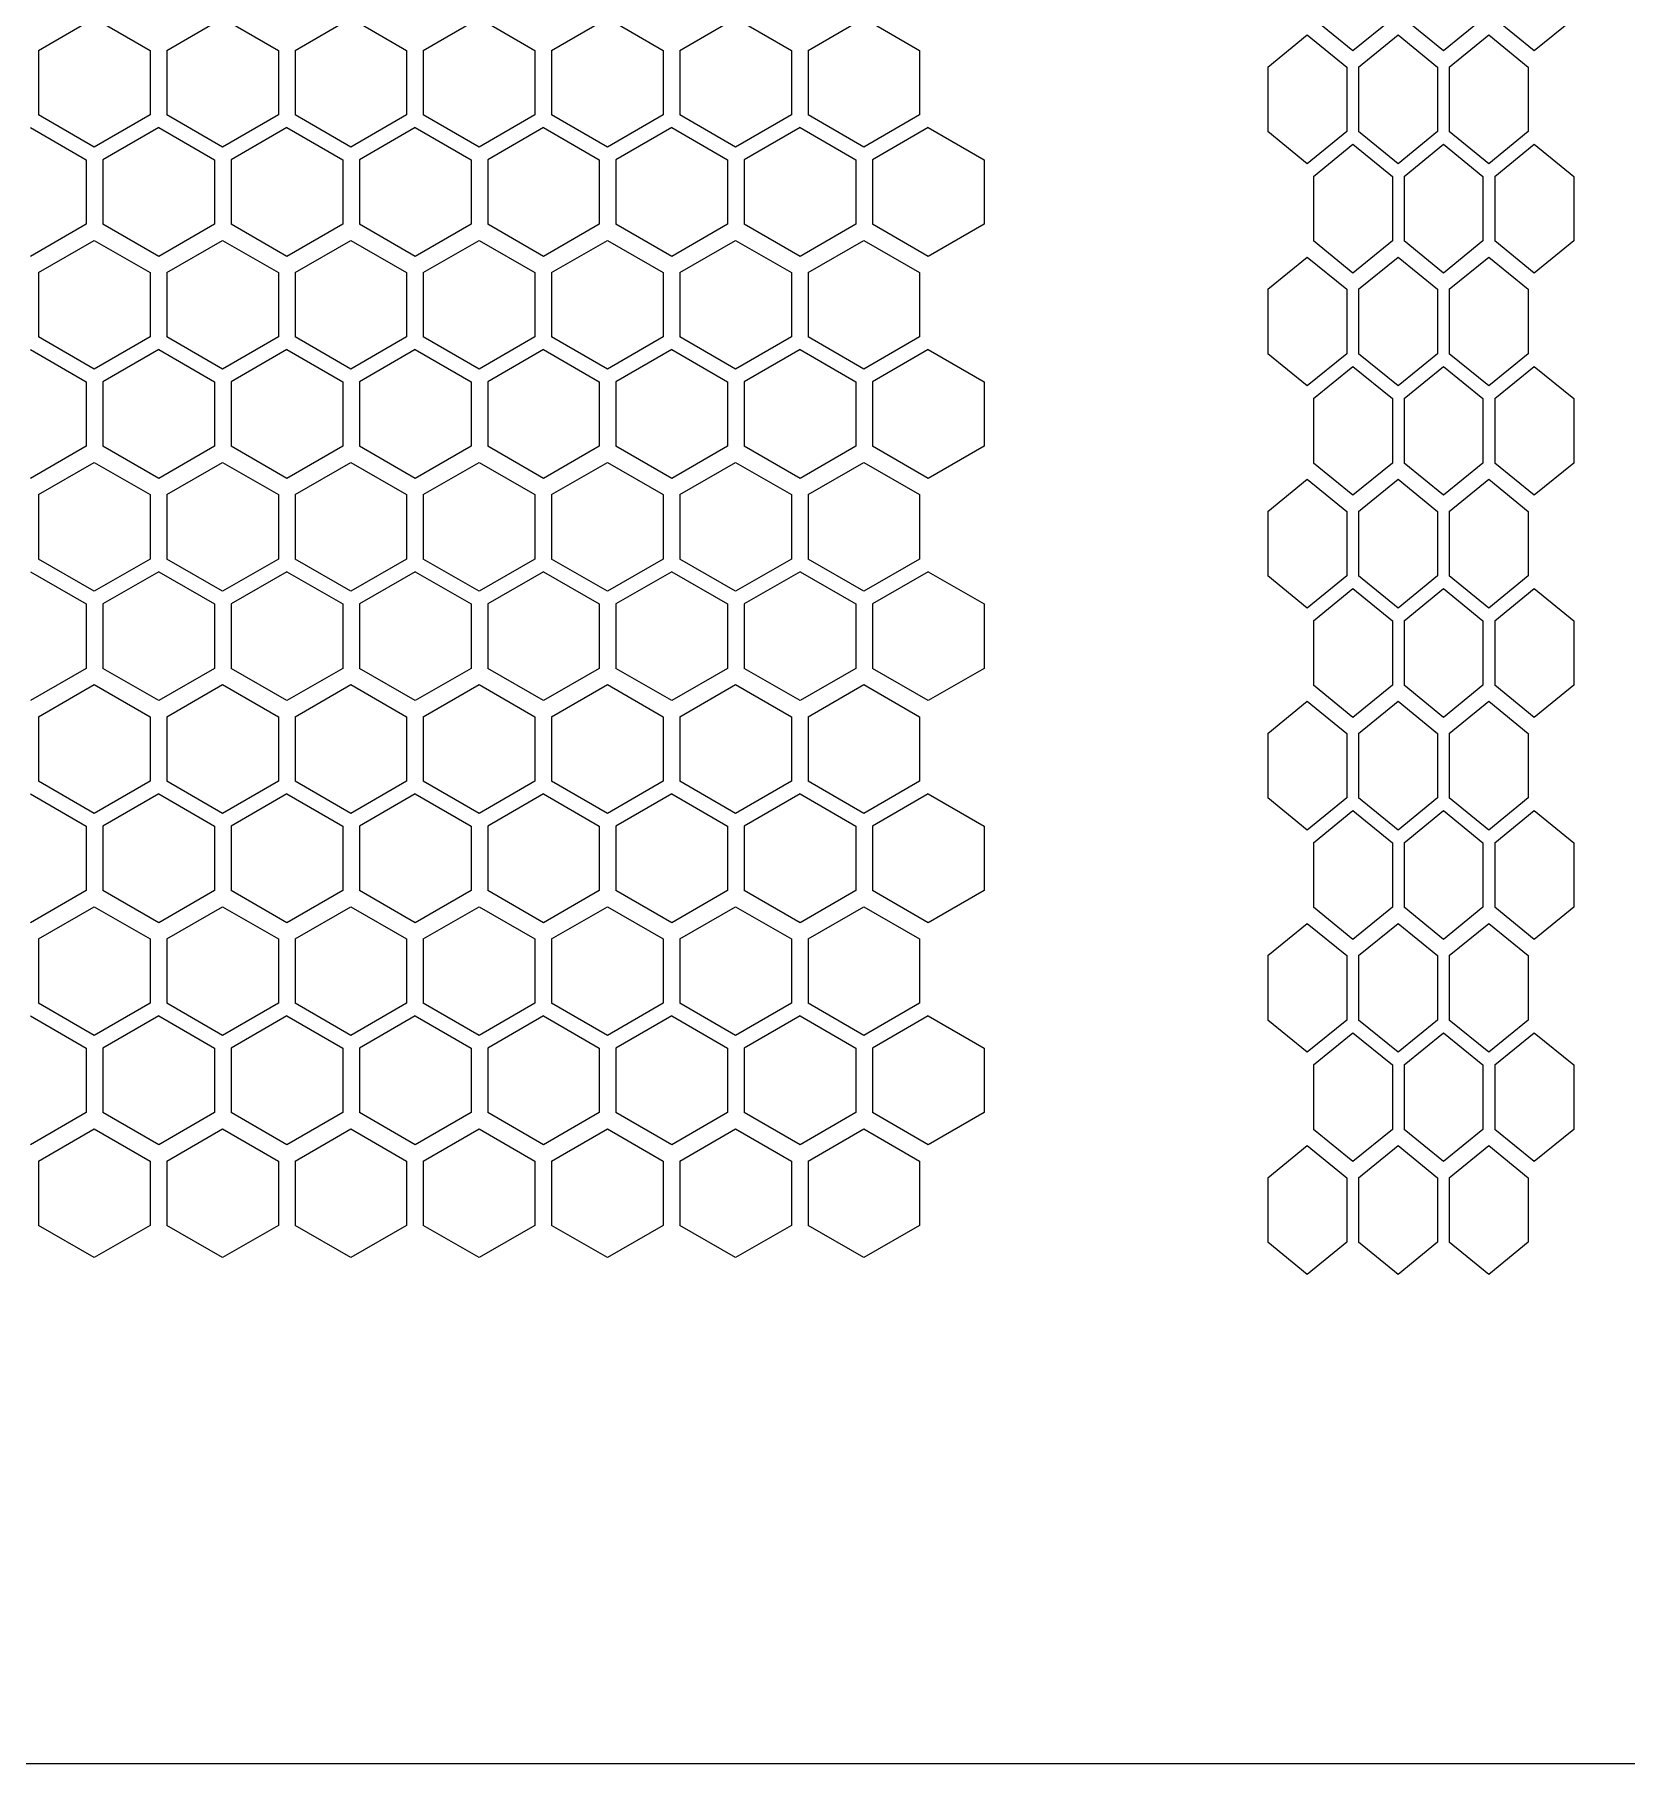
# Model space of a CAD drawing. Header units: millimetres. Extents: x 55614 to 110757, y -66981 to -47484.
# Drawn here: x 64453.5 to 64567.7, y -50631.2 to -50507.2 of the extents above; entities that cross this region are included whole.
import ezdxf

# ---------------------------------------------------------------- set-up
doc = ezdxf.new("R2010")
doc.units = ezdxf.units.MM
doc.layers.add('4215-0412-2_0', color=7, linetype='Continuous')
doc.layers.add('THICK', color=7, linetype='Continuous', lineweight=0)

# ---------------------------------------------------------------- blocks, each defined once
blk = doc.blocks.new('2-1725')
at = {"layer": '4215-0412-2_0', "color": 7, "linetype": 'Continuous'}
for p, q in [((-16633, -71934.41), (-16629, -71932.1)), ((-16629, -71932.1), (-16625, -71934.41)), ((-16623.8, -71934.41), (-16619.8, -71932.1)), ((-16619.8, -71932.1), (-16615.8, -71934.41)), ((-16614.6, -71934.41), (-16610.6, -71932.1)), ((-16610.6, -71932.1), (-16606.6, -71934.41)), ((-16605.4, -71934.41), (-16601.4, -71932.1)), ((-16601.4, -71932.1), (-16597.4, -71934.41)), ((-16596.2, -71934.41), (-16592.2, -71932.1)), ((-16592.2, -71932.1), (-16588.2, -71934.41)), ((-16587, -71934.41), (-16583, -71932.1)), ((-16583, -71932.1), (-16579, -71934.41)), ((-16577.8, -71934.41), (-16573.8, -71932.1)), ((-16573.8, -71932.1), (-16569.8, -71934.41)), ((-16538.72, -71934.45), (-16541.55, -71932.14)), ((-16535.89, -71932.14), (-16538.72, -71934.45)), ((-16532.22, -71934.45), (-16535.04, -71932.14)), ((-16529.39, -71932.14), (-16532.22, -71934.45)), ((-16525.71, -71934.45), (-16528.54, -71932.14)), ((-16522.88, -71932.14), (-16525.71, -71934.45)), ((-16544.82, -71935.61), (-16541.99, -71933.3)), ((-16541.99, -71933.3), (-16539.16, -71935.61)), ((-16538.31, -71935.61), (-16535.48, -71933.3)), ((-16535.48, -71933.3), (-16532.65, -71935.61)), ((-16531.81, -71935.61), (-16528.98, -71933.3)), ((-16528.98, -71933.3), (-16526.15, -71935.61)), ((-16633, -71934.41), (-16633, -71939.03)), ((-16625, -71934.41), (-16625, -71939.03)), ((-16623.8, -71934.41), (-16623.8, -71939.03)), ((-16615.8, -71934.41), (-16615.8, -71939.03)), ((-16614.6, -71934.41), (-16614.6, -71939.03)), ((-16606.6, -71934.41), (-16606.6, -71939.03)), ((-16605.4, -71934.41), (-16605.4, -71939.03)), ((-16597.4, -71934.41), (-16597.4, -71939.03)), ((-16596.2, -71934.41), (-16596.2, -71939.03)), ((-16588.2, -71934.41), (-16588.2, -71939.03)), ((-16587, -71934.41), (-16587, -71939.03)), ((-16579, -71934.41), (-16579, -71939.03)), ((-16577.8, -71934.41), (-16577.8, -71939.03)), ((-16569.8, -71934.41), (-16569.8, -71939.03)), ((-16544.82, -71935.61), (-16544.82, -71940.23)), ((-16539.16, -71935.61), (-16539.16, -71940.23)), ((-16538.31, -71935.61), (-16538.31, -71940.23)), ((-16532.65, -71935.61), (-16532.65, -71940.23)), ((-16531.81, -71935.61), (-16531.81, -71940.23)), ((-16526.15, -71935.61), (-16526.15, -71940.23)), ((-16629, -71941.34), (-16633, -71939.03)), ((-16625, -71939.03), (-16629, -71941.34)), ((-16619.8, -71941.34), (-16623.8, -71939.03)), ((-16615.8, -71939.03), (-16619.8, -71941.34)), ((-16610.6, -71941.34), (-16614.6, -71939.03)), ((-16606.6, -71939.03), (-16610.6, -71941.34)), ((-16601.4, -71941.34), (-16605.4, -71939.03)), ((-16597.4, -71939.03), (-16601.4, -71941.34)), ((-16592.2, -71941.34), (-16596.2, -71939.03)), ((-16588.2, -71939.03), (-16592.2, -71941.34)), ((-16583, -71941.34), (-16587, -71939.03)), ((-16579, -71939.03), (-16583, -71941.34)), ((-16573.8, -71941.34), (-16577.8, -71939.03)), ((-16569.8, -71939.03), (-16573.8, -71941.34)), ((-16633.58, -71939.94), (-16629.58, -71942.25)), ((-16624.38, -71939.94), (-16628.38, -71942.25)), ((-16624.38, -71939.94), (-16620.38, -71942.25)), ((-16615.18, -71939.94), (-16619.18, -71942.25)), ((-16615.18, -71939.94), (-16611.18, -71942.25)), ((-16605.98, -71939.94), (-16609.98, -71942.25)), ((-16605.98, -71939.94), (-16601.98, -71942.25)), ((-16596.78, -71939.94), (-16600.78, -71942.25)), ((-16596.78, -71939.94), (-16592.78, -71942.25)), ((-16587.58, -71939.94), (-16591.58, -71942.25)), ((-16587.58, -71939.94), (-16583.58, -71942.25)), ((-16578.38, -71939.94), (-16582.38, -71942.25)), ((-16578.38, -71939.94), (-16574.38, -71942.25)), ((-16569.18, -71939.94), (-16573.18, -71942.25)), ((-16569.18, -71939.94), (-16565.18, -71942.25)), ((-16541.99, -71942.54), (-16544.82, -71940.23)), ((-16539.16, -71940.23), (-16541.99, -71942.54)), ((-16535.48, -71942.54), (-16538.31, -71940.23)), ((-16532.65, -71940.23), (-16535.48, -71942.54)), ((-16528.98, -71942.54), (-16531.81, -71940.23)), ((-16526.15, -71940.23), (-16528.98, -71942.54)), ((-16541.55, -71943.45), (-16538.72, -71941.14)), ((-16538.72, -71941.14), (-16535.89, -71943.45)), ((-16535.04, -71943.45), (-16532.22, -71941.14)), ((-16532.22, -71941.14), (-16529.39, -71943.45)), ((-16528.54, -71943.45), (-16525.71, -71941.14)), ((-16525.71, -71941.14), (-16522.88, -71943.45)), ((-16629.58, -71942.25), (-16629.58, -71946.87)), ((-16628.38, -71942.25), (-16628.38, -71946.87)), ((-16620.38, -71942.25), (-16620.38, -71946.87)), ((-16619.18, -71942.25), (-16619.18, -71946.87)), ((-16611.18, -71942.25), (-16611.18, -71946.87)), ((-16609.98, -71942.25), (-16609.98, -71946.87)), ((-16601.98, -71942.25), (-16601.98, -71946.87)), ((-16600.78, -71942.25), (-16600.78, -71946.87)), ((-16592.78, -71942.25), (-16592.78, -71946.87)), ((-16591.58, -71942.25), (-16591.58, -71946.87)), ((-16583.58, -71942.25), (-16583.58, -71946.87)), ((-16582.38, -71942.25), (-16582.38, -71946.87)), ((-16574.38, -71942.25), (-16574.38, -71946.87)), ((-16573.18, -71942.25), (-16573.18, -71946.87)), ((-16565.18, -71942.25), (-16565.18, -71946.87)), ((-16541.55, -71943.45), (-16541.55, -71948.07)), ((-16535.89, -71943.45), (-16535.89, -71948.07)), ((-16535.04, -71943.45), (-16535.04, -71948.07)), ((-16529.39, -71943.45), (-16529.39, -71948.07)), ((-16528.54, -71943.45), (-16528.54, -71948.07)), ((-16522.88, -71943.45), (-16522.88, -71948.07)), ((-16629.58, -71946.87), (-16633.58, -71949.18)), ((-16624.38, -71949.18), (-16628.38, -71946.87)), ((-16620.38, -71946.87), (-16624.38, -71949.18)), ((-16615.18, -71949.18), (-16619.18, -71946.87)), ((-16611.18, -71946.87), (-16615.18, -71949.18)), ((-16605.98, -71949.18), (-16609.98, -71946.87)), ((-16601.98, -71946.87), (-16605.98, -71949.18)), ((-16596.78, -71949.18), (-16600.78, -71946.87)), ((-16592.78, -71946.87), (-16596.78, -71949.18)), ((-16587.58, -71949.18), (-16591.58, -71946.87)), ((-16583.58, -71946.87), (-16587.58, -71949.18)), ((-16578.38, -71949.18), (-16582.38, -71946.87)), ((-16574.38, -71946.87), (-16578.38, -71949.18)), ((-16569.18, -71949.18), (-16573.18, -71946.87)), ((-16565.18, -71946.87), (-16569.18, -71949.18)), ((-16633, -71950.34), (-16629, -71948.03)), ((-16629, -71948.03), (-16625, -71950.34)), ((-16623.8, -71950.34), (-16619.8, -71948.03)), ((-16619.8, -71948.03), (-16615.8, -71950.34)), ((-16614.6, -71950.34), (-16610.6, -71948.03)), ((-16610.6, -71948.03), (-16606.6, -71950.34)), ((-16605.4, -71950.34), (-16601.4, -71948.03)), ((-16601.4, -71948.03), (-16597.4, -71950.34)), ((-16596.2, -71950.34), (-16592.2, -71948.03)), ((-16592.2, -71948.03), (-16588.2, -71950.34)), ((-16587, -71950.34), (-16583, -71948.03)), ((-16583, -71948.03), (-16579, -71950.34)), ((-16577.8, -71950.34), (-16573.8, -71948.03)), ((-16573.8, -71948.03), (-16569.8, -71950.34)), ((-16538.72, -71950.38), (-16541.55, -71948.07)), ((-16535.89, -71948.07), (-16538.72, -71950.38)), ((-16532.22, -71950.38), (-16535.04, -71948.07)), ((-16529.39, -71948.07), (-16532.22, -71950.38)), ((-16525.71, -71950.38), (-16528.54, -71948.07)), ((-16522.88, -71948.07), (-16525.71, -71950.38)), ((-16544.82, -71951.54), (-16541.99, -71949.23)), ((-16541.99, -71949.23), (-16539.16, -71951.54)), ((-16538.31, -71951.54), (-16535.48, -71949.23)), ((-16535.48, -71949.23), (-16532.65, -71951.54)), ((-16531.81, -71951.54), (-16528.98, -71949.23)), ((-16528.98, -71949.23), (-16526.15, -71951.54)), ((-16633, -71950.34), (-16633, -71954.96)), ((-16625, -71950.34), (-16625, -71954.96)), ((-16623.8, -71950.34), (-16623.8, -71954.96)), ((-16615.8, -71950.34), (-16615.8, -71954.96)), ((-16614.6, -71950.34), (-16614.6, -71954.96)), ((-16606.6, -71950.34), (-16606.6, -71954.96)), ((-16605.4, -71950.34), (-16605.4, -71954.96)), ((-16597.4, -71950.34), (-16597.4, -71954.96)), ((-16596.2, -71950.34), (-16596.2, -71954.96)), ((-16588.2, -71950.34), (-16588.2, -71954.96)), ((-16587, -71950.34), (-16587, -71954.96)), ((-16579, -71950.34), (-16579, -71954.96)), ((-16577.8, -71950.34), (-16577.8, -71954.96)), ((-16569.8, -71950.34), (-16569.8, -71954.96)), ((-16544.82, -71951.54), (-16544.82, -71956.16)), ((-16539.16, -71951.54), (-16539.16, -71956.16)), ((-16538.31, -71951.54), (-16538.31, -71956.16)), ((-16532.65, -71951.54), (-16532.65, -71956.16)), ((-16531.81, -71951.54), (-16531.81, -71956.16)), ((-16526.15, -71951.54), (-16526.15, -71956.16)), ((-16629, -71957.27), (-16633, -71954.96)), ((-16625, -71954.96), (-16629, -71957.27)), ((-16619.8, -71957.27), (-16623.8, -71954.96)), ((-16615.8, -71954.96), (-16619.8, -71957.27)), ((-16610.6, -71957.27), (-16614.6, -71954.96)), ((-16606.6, -71954.96), (-16610.6, -71957.27)), ((-16601.4, -71957.27), (-16605.4, -71954.96)), ((-16597.4, -71954.96), (-16601.4, -71957.27)), ((-16592.2, -71957.27), (-16596.2, -71954.96)), ((-16588.2, -71954.96), (-16592.2, -71957.27)), ((-16583, -71957.27), (-16587, -71954.96)), ((-16579, -71954.96), (-16583, -71957.27)), ((-16573.8, -71957.27), (-16577.8, -71954.96)), ((-16569.8, -71954.96), (-16573.8, -71957.27)), ((-16633.58, -71955.87), (-16629.58, -71958.18)), ((-16624.38, -71955.87), (-16628.38, -71958.18)), ((-16624.38, -71955.87), (-16620.38, -71958.18)), ((-16615.18, -71955.87), (-16619.18, -71958.18)), ((-16615.18, -71955.87), (-16611.18, -71958.18)), ((-16605.98, -71955.87), (-16609.98, -71958.18)), ((-16605.98, -71955.87), (-16601.98, -71958.18)), ((-16596.78, -71955.87), (-16600.78, -71958.18)), ((-16596.78, -71955.87), (-16592.78, -71958.18)), ((-16587.58, -71955.87), (-16591.58, -71958.18)), ((-16587.58, -71955.87), (-16583.58, -71958.18)), ((-16578.38, -71955.87), (-16582.38, -71958.18)), ((-16578.38, -71955.87), (-16574.38, -71958.18)), ((-16569.18, -71955.87), (-16573.18, -71958.18)), ((-16569.18, -71955.87), (-16565.18, -71958.18)), ((-16541.99, -71958.47), (-16544.82, -71956.16)), ((-16539.16, -71956.16), (-16541.99, -71958.47)), ((-16535.48, -71958.47), (-16538.31, -71956.16)), ((-16532.65, -71956.16), (-16535.48, -71958.47)), ((-16528.98, -71958.47), (-16531.81, -71956.16)), ((-16526.15, -71956.16), (-16528.98, -71958.47)), ((-16541.55, -71959.38), (-16538.72, -71957.07)), ((-16538.72, -71957.07), (-16535.89, -71959.38)), ((-16535.04, -71959.38), (-16532.22, -71957.07)), ((-16532.22, -71957.07), (-16529.39, -71959.38)), ((-16528.54, -71959.38), (-16525.71, -71957.07)), ((-16525.71, -71957.07), (-16522.88, -71959.38)), ((-16629.58, -71958.18), (-16629.58, -71962.8)), ((-16628.38, -71958.18), (-16628.38, -71962.8)), ((-16620.38, -71958.18), (-16620.38, -71962.8)), ((-16619.18, -71958.18), (-16619.18, -71962.8)), ((-16611.18, -71958.18), (-16611.18, -71962.8)), ((-16609.98, -71958.18), (-16609.98, -71962.8)), ((-16601.98, -71958.18), (-16601.98, -71962.8)), ((-16600.78, -71958.18), (-16600.78, -71962.8)), ((-16592.78, -71958.18), (-16592.78, -71962.8)), ((-16591.58, -71958.18), (-16591.58, -71962.8)), ((-16583.58, -71958.18), (-16583.58, -71962.8)), ((-16582.38, -71958.18), (-16582.38, -71962.8)), ((-16574.38, -71958.18), (-16574.38, -71962.8)), ((-16573.18, -71958.18), (-16573.18, -71962.8)), ((-16565.18, -71958.18), (-16565.18, -71962.8)), ((-16541.55, -71959.38), (-16541.55, -71964)), ((-16535.89, -71959.38), (-16535.89, -71964)), ((-16535.04, -71959.38), (-16535.04, -71964)), ((-16529.39, -71959.38), (-16529.39, -71964)), ((-16528.54, -71959.38), (-16528.54, -71964)), ((-16522.88, -71959.38), (-16522.88, -71964)), ((-16629.58, -71962.8), (-16633.58, -71965.11)), ((-16624.38, -71965.11), (-16628.38, -71962.8)), ((-16620.38, -71962.8), (-16624.38, -71965.11)), ((-16615.18, -71965.11), (-16619.18, -71962.8)), ((-16611.18, -71962.8), (-16615.18, -71965.11)), ((-16605.98, -71965.11), (-16609.98, -71962.8)), ((-16601.98, -71962.8), (-16605.98, -71965.11)), ((-16596.78, -71965.11), (-16600.78, -71962.8)), ((-16592.78, -71962.8), (-16596.78, -71965.11)), ((-16587.58, -71965.11), (-16591.58, -71962.8)), ((-16583.58, -71962.8), (-16587.58, -71965.11)), ((-16578.38, -71965.11), (-16582.38, -71962.8)), ((-16574.38, -71962.8), (-16578.38, -71965.11)), ((-16569.18, -71965.11), (-16573.18, -71962.8)), ((-16565.18, -71962.8), (-16569.18, -71965.11)), ((-16633, -71966.27), (-16629, -71963.96)), ((-16629, -71963.96), (-16625, -71966.27)), ((-16623.8, -71966.27), (-16619.8, -71963.96)), ((-16619.8, -71963.96), (-16615.8, -71966.27)), ((-16614.6, -71966.27), (-16610.6, -71963.96)), ((-16610.6, -71963.96), (-16606.6, -71966.27)), ((-16605.4, -71966.27), (-16601.4, -71963.96)), ((-16601.4, -71963.96), (-16597.4, -71966.27)), ((-16596.2, -71966.27), (-16592.2, -71963.96)), ((-16592.2, -71963.96), (-16588.2, -71966.27)), ((-16587, -71966.27), (-16583, -71963.96)), ((-16583, -71963.96), (-16579, -71966.27)), ((-16577.8, -71966.27), (-16573.8, -71963.96)), ((-16573.8, -71963.96), (-16569.8, -71966.27)), ((-16544.82, -71967.47), (-16541.99, -71965.16)), ((-16541.99, -71965.16), (-16539.16, -71967.47)), ((-16538.72, -71966.31), (-16541.55, -71964)), ((-16535.89, -71964), (-16538.72, -71966.31)), ((-16538.31, -71967.47), (-16535.48, -71965.16)), ((-16535.48, -71965.16), (-16532.65, -71967.47)), ((-16532.22, -71966.31), (-16535.04, -71964)), ((-16529.39, -71964), (-16532.22, -71966.31)), ((-16531.81, -71967.47), (-16528.98, -71965.16)), ((-16528.98, -71965.16), (-16526.15, -71967.47)), ((-16525.71, -71966.31), (-16528.54, -71964)), ((-16522.88, -71964), (-16525.71, -71966.31)), ((-16633, -71966.27), (-16633, -71970.89)), ((-16625, -71966.27), (-16625, -71970.89)), ((-16623.8, -71966.27), (-16623.8, -71970.89)), ((-16615.8, -71966.27), (-16615.8, -71970.89)), ((-16614.6, -71966.27), (-16614.6, -71970.89)), ((-16606.6, -71966.27), (-16606.6, -71970.89)), ((-16605.4, -71966.27), (-16605.4, -71970.89)), ((-16597.4, -71966.27), (-16597.4, -71970.89)), ((-16596.2, -71966.27), (-16596.2, -71970.89)), ((-16588.2, -71966.27), (-16588.2, -71970.89)), ((-16587, -71966.27), (-16587, -71970.89)), ((-16579, -71966.27), (-16579, -71970.89)), ((-16577.8, -71966.27), (-16577.8, -71970.89)), ((-16569.8, -71966.27), (-16569.8, -71970.89)), ((-16544.82, -71967.47), (-16544.82, -71972.09)), ((-16539.16, -71967.47), (-16539.16, -71972.09)), ((-16538.31, -71967.47), (-16538.31, -71972.09)), ((-16532.65, -71967.47), (-16532.65, -71972.09)), ((-16531.81, -71967.47), (-16531.81, -71972.09)), ((-16526.15, -71967.47), (-16526.15, -71972.09)), ((-16629, -71973.2), (-16633, -71970.89)), ((-16625, -71970.89), (-16629, -71973.2)), ((-16619.8, -71973.2), (-16623.8, -71970.89)), ((-16615.8, -71970.89), (-16619.8, -71973.2)), ((-16610.6, -71973.2), (-16614.6, -71970.89)), ((-16606.6, -71970.89), (-16610.6, -71973.2)), ((-16601.4, -71973.2), (-16605.4, -71970.89)), ((-16597.4, -71970.89), (-16601.4, -71973.2)), ((-16592.2, -71973.2), (-16596.2, -71970.89)), ((-16588.2, -71970.89), (-16592.2, -71973.2)), ((-16583, -71973.2), (-16587, -71970.89)), ((-16579, -71970.89), (-16583, -71973.2)), ((-16573.8, -71973.2), (-16577.8, -71970.89)), ((-16569.8, -71970.89), (-16573.8, -71973.2)), ((-16633.58, -71971.8), (-16629.58, -71974.11)), ((-16624.38, -71971.8), (-16628.38, -71974.11)), ((-16624.38, -71971.8), (-16620.38, -71974.11)), ((-16615.18, -71971.8), (-16619.18, -71974.11)), ((-16615.18, -71971.8), (-16611.18, -71974.11)), ((-16605.98, -71971.8), (-16609.98, -71974.11)), ((-16605.98, -71971.8), (-16601.98, -71974.11)), ((-16596.78, -71971.8), (-16600.78, -71974.11)), ((-16596.78, -71971.8), (-16592.78, -71974.11)), ((-16587.58, -71971.8), (-16591.58, -71974.11)), ((-16587.58, -71971.8), (-16583.58, -71974.11)), ((-16578.38, -71971.8), (-16582.38, -71974.11)), ((-16578.38, -71971.8), (-16574.38, -71974.11)), ((-16569.18, -71971.8), (-16573.18, -71974.11)), ((-16569.18, -71971.8), (-16565.18, -71974.11)), ((-16541.99, -71974.4), (-16544.82, -71972.09)), ((-16539.16, -71972.09), (-16541.99, -71974.4)), ((-16535.48, -71974.4), (-16538.31, -71972.09)), ((-16532.65, -71972.09), (-16535.48, -71974.4)), ((-16528.98, -71974.4), (-16531.81, -71972.09)), ((-16526.15, -71972.09), (-16528.98, -71974.4)), ((-16541.55, -71975.31), (-16538.72, -71973)), ((-16538.72, -71973), (-16535.89, -71975.31)), ((-16535.04, -71975.31), (-16532.22, -71973)), ((-16532.22, -71973), (-16529.39, -71975.31)), ((-16528.54, -71975.31), (-16525.71, -71973)), ((-16525.71, -71973), (-16522.88, -71975.31)), ((-16629.58, -71974.11), (-16629.58, -71978.73)), ((-16628.38, -71974.11), (-16628.38, -71978.73)), ((-16620.38, -71974.11), (-16620.38, -71978.73)), ((-16619.18, -71974.11), (-16619.18, -71978.73)), ((-16611.18, -71974.11), (-16611.18, -71978.73)), ((-16609.98, -71974.11), (-16609.98, -71978.73)), ((-16601.98, -71974.11), (-16601.98, -71978.73)), ((-16600.78, -71974.11), (-16600.78, -71978.73)), ((-16592.78, -71974.11), (-16592.78, -71978.73)), ((-16591.58, -71974.11), (-16591.58, -71978.73)), ((-16583.58, -71974.11), (-16583.58, -71978.73)), ((-16582.38, -71974.11), (-16582.38, -71978.73)), ((-16574.38, -71974.11), (-16574.38, -71978.73)), ((-16573.18, -71974.11), (-16573.18, -71978.73)), ((-16565.18, -71974.11), (-16565.18, -71978.73)), ((-16541.55, -71975.31), (-16541.55, -71979.93)), ((-16535.89, -71975.31), (-16535.89, -71979.93)), ((-16535.04, -71975.31), (-16535.04, -71979.93)), ((-16529.39, -71975.31), (-16529.39, -71979.93)), ((-16528.54, -71975.31), (-16528.54, -71979.93)), ((-16522.88, -71975.31), (-16522.88, -71979.93)), ((-16629.58, -71978.73), (-16633.58, -71981.04)), ((-16624.38, -71981.04), (-16628.38, -71978.73)), ((-16620.38, -71978.73), (-16624.38, -71981.04)), ((-16615.18, -71981.04), (-16619.18, -71978.73)), ((-16611.18, -71978.73), (-16615.18, -71981.04)), ((-16605.98, -71981.04), (-16609.98, -71978.73)), ((-16601.98, -71978.73), (-16605.98, -71981.04)), ((-16596.78, -71981.04), (-16600.78, -71978.73)), ((-16592.78, -71978.73), (-16596.78, -71981.04)), ((-16587.58, -71981.04), (-16591.58, -71978.73)), ((-16583.58, -71978.73), (-16587.58, -71981.04)), ((-16578.38, -71981.04), (-16582.38, -71978.73)), ((-16574.38, -71978.73), (-16578.38, -71981.04)), ((-16569.18, -71981.04), (-16573.18, -71978.73)), ((-16565.18, -71978.73), (-16569.18, -71981.04)), ((-16633, -71982.2), (-16629, -71979.89)), ((-16629, -71979.89), (-16625, -71982.2)), ((-16623.8, -71982.2), (-16619.8, -71979.89)), ((-16619.8, -71979.89), (-16615.8, -71982.2)), ((-16614.6, -71982.2), (-16610.6, -71979.89)), ((-16610.6, -71979.89), (-16606.6, -71982.2)), ((-16605.4, -71982.2), (-16601.4, -71979.89)), ((-16601.4, -71979.89), (-16597.4, -71982.2)), ((-16596.2, -71982.2), (-16592.2, -71979.89)), ((-16592.2, -71979.89), (-16588.2, -71982.2)), ((-16587, -71982.2), (-16583, -71979.89)), ((-16583, -71979.89), (-16579, -71982.2)), ((-16577.8, -71982.2), (-16573.8, -71979.89)), ((-16573.8, -71979.89), (-16569.8, -71982.2)), ((-16538.72, -71982.24), (-16541.55, -71979.93)), ((-16535.89, -71979.93), (-16538.72, -71982.24)), ((-16532.22, -71982.24), (-16535.04, -71979.93)), ((-16529.39, -71979.93), (-16532.22, -71982.24)), ((-16525.71, -71982.24), (-16528.54, -71979.93)), ((-16522.88, -71979.93), (-16525.71, -71982.24)), ((-16544.82, -71983.4), (-16541.99, -71981.09)), ((-16541.99, -71981.09), (-16539.16, -71983.4)), ((-16538.31, -71983.4), (-16535.48, -71981.09)), ((-16535.48, -71981.09), (-16532.65, -71983.4)), ((-16531.81, -71983.4), (-16528.98, -71981.09)), ((-16528.98, -71981.09), (-16526.15, -71983.4)), ((-16633, -71982.2), (-16633, -71986.82)), ((-16625, -71982.2), (-16625, -71986.82)), ((-16623.8, -71982.2), (-16623.8, -71986.82)), ((-16615.8, -71982.2), (-16615.8, -71986.82)), ((-16614.6, -71982.2), (-16614.6, -71986.82)), ((-16606.6, -71982.2), (-16606.6, -71986.82)), ((-16605.4, -71982.2), (-16605.4, -71986.82)), ((-16597.4, -71982.2), (-16597.4, -71986.82)), ((-16596.2, -71982.2), (-16596.2, -71986.82)), ((-16588.2, -71982.2), (-16588.2, -71986.82)), ((-16587, -71982.2), (-16587, -71986.82)), ((-16579, -71982.2), (-16579, -71986.82)), ((-16577.8, -71982.2), (-16577.8, -71986.82)), ((-16569.8, -71982.2), (-16569.8, -71986.82)), ((-16544.82, -71983.4), (-16544.82, -71988.02)), ((-16539.16, -71983.4), (-16539.16, -71988.02)), ((-16538.31, -71983.4), (-16538.31, -71988.02)), ((-16532.65, -71983.4), (-16532.65, -71988.02)), ((-16531.81, -71983.4), (-16531.81, -71988.02)), ((-16526.15, -71983.4), (-16526.15, -71988.02)), ((-16629, -71989.13), (-16633, -71986.82)), ((-16625, -71986.82), (-16629, -71989.13)), ((-16619.8, -71989.13), (-16623.8, -71986.82)), ((-16615.8, -71986.82), (-16619.8, -71989.13)), ((-16610.6, -71989.13), (-16614.6, -71986.82)), ((-16606.6, -71986.82), (-16610.6, -71989.13)), ((-16601.4, -71989.13), (-16605.4, -71986.82)), ((-16597.4, -71986.82), (-16601.4, -71989.13)), ((-16592.2, -71989.13), (-16596.2, -71986.82)), ((-16588.2, -71986.82), (-16592.2, -71989.13)), ((-16583, -71989.13), (-16587, -71986.82)), ((-16579, -71986.82), (-16583, -71989.13)), ((-16573.8, -71989.13), (-16577.8, -71986.82)), ((-16569.8, -71986.82), (-16573.8, -71989.13)), ((-16633.58, -71987.73), (-16629.58, -71990.04)), ((-16624.38, -71987.73), (-16628.38, -71990.04)), ((-16624.38, -71987.73), (-16620.38, -71990.04)), ((-16615.18, -71987.73), (-16619.18, -71990.04)), ((-16615.18, -71987.73), (-16611.18, -71990.04)), ((-16605.98, -71987.73), (-16609.98, -71990.04)), ((-16605.98, -71987.73), (-16601.98, -71990.04)), ((-16596.78, -71987.73), (-16600.78, -71990.04)), ((-16596.78, -71987.73), (-16592.78, -71990.04)), ((-16587.58, -71987.73), (-16591.58, -71990.04)), ((-16587.58, -71987.73), (-16583.58, -71990.04)), ((-16578.38, -71987.73), (-16582.38, -71990.04)), ((-16578.38, -71987.73), (-16574.38, -71990.04)), ((-16569.18, -71987.73), (-16573.18, -71990.04)), ((-16569.18, -71987.73), (-16565.18, -71990.04)), ((-16541.99, -71990.33), (-16544.82, -71988.02)), ((-16539.16, -71988.02), (-16541.99, -71990.33)), ((-16535.48, -71990.33), (-16538.31, -71988.02)), ((-16532.65, -71988.02), (-16535.48, -71990.33)), ((-16528.98, -71990.33), (-16531.81, -71988.02)), ((-16526.15, -71988.02), (-16528.98, -71990.33)), ((-16541.55, -71991.24), (-16538.72, -71988.93)), ((-16538.72, -71988.93), (-16535.89, -71991.24)), ((-16535.04, -71991.24), (-16532.22, -71988.93)), ((-16532.22, -71988.93), (-16529.39, -71991.24)), ((-16528.54, -71991.24), (-16525.71, -71988.93)), ((-16525.71, -71988.93), (-16522.88, -71991.24)), ((-16629.58, -71990.04), (-16629.58, -71994.66)), ((-16628.38, -71990.04), (-16628.38, -71994.66)), ((-16620.38, -71990.04), (-16620.38, -71994.66)), ((-16619.18, -71990.04), (-16619.18, -71994.66)), ((-16611.18, -71990.04), (-16611.18, -71994.66)), ((-16609.98, -71990.04), (-16609.98, -71994.66)), ((-16601.98, -71990.04), (-16601.98, -71994.66)), ((-16600.78, -71990.04), (-16600.78, -71994.66)), ((-16592.78, -71990.04), (-16592.78, -71994.66)), ((-16591.58, -71990.04), (-16591.58, -71994.66)), ((-16583.58, -71990.04), (-16583.58, -71994.66)), ((-16582.38, -71990.04), (-16582.38, -71994.66)), ((-16574.38, -71990.04), (-16574.38, -71994.66)), ((-16573.18, -71990.04), (-16573.18, -71994.66)), ((-16565.18, -71990.04), (-16565.18, -71994.66)), ((-16541.55, -71991.24), (-16541.55, -71995.86)), ((-16535.89, -71991.24), (-16535.89, -71995.86)), ((-16535.04, -71991.24), (-16535.04, -71995.86)), ((-16529.39, -71991.24), (-16529.39, -71995.86)), ((-16528.54, -71991.24), (-16528.54, -71995.86)), ((-16522.88, -71991.24), (-16522.88, -71995.86)), ((-16629.58, -71994.66), (-16633.58, -71996.97)), ((-16624.38, -71996.97), (-16628.38, -71994.66)), ((-16620.38, -71994.66), (-16624.38, -71996.97)), ((-16615.18, -71996.97), (-16619.18, -71994.66)), ((-16611.18, -71994.66), (-16615.18, -71996.97)), ((-16605.98, -71996.97), (-16609.98, -71994.66)), ((-16601.98, -71994.66), (-16605.98, -71996.97)), ((-16596.78, -71996.97), (-16600.78, -71994.66)), ((-16592.78, -71994.66), (-16596.78, -71996.97)), ((-16587.58, -71996.97), (-16591.58, -71994.66)), ((-16583.58, -71994.66), (-16587.58, -71996.97)), ((-16578.38, -71996.97), (-16582.38, -71994.66)), ((-16574.38, -71994.66), (-16578.38, -71996.97)), ((-16569.18, -71996.97), (-16573.18, -71994.66)), ((-16565.18, -71994.66), (-16569.18, -71996.97)), ((-16633, -71998.13), (-16629, -71995.82)), ((-16629, -71995.82), (-16625, -71998.13)), ((-16623.8, -71998.13), (-16619.8, -71995.82)), ((-16619.8, -71995.82), (-16615.8, -71998.13)), ((-16614.6, -71998.13), (-16610.6, -71995.82)), ((-16610.6, -71995.82), (-16606.6, -71998.13)), ((-16605.4, -71998.13), (-16601.4, -71995.82)), ((-16601.4, -71995.82), (-16597.4, -71998.13)), ((-16596.2, -71998.13), (-16592.2, -71995.82)), ((-16592.2, -71995.82), (-16588.2, -71998.13)), ((-16587, -71998.13), (-16583, -71995.82)), ((-16583, -71995.82), (-16579, -71998.13)), ((-16577.8, -71998.13), (-16573.8, -71995.82)), ((-16573.8, -71995.82), (-16569.8, -71998.13)), ((-16538.72, -71998.17), (-16541.55, -71995.86)), ((-16535.89, -71995.86), (-16538.72, -71998.17)), ((-16532.22, -71998.17), (-16535.04, -71995.86)), ((-16529.39, -71995.86), (-16532.22, -71998.17)), ((-16525.71, -71998.17), (-16528.54, -71995.86)), ((-16522.88, -71995.86), (-16525.71, -71998.17)), ((-16544.82, -71999.33), (-16541.99, -71997.02)), ((-16541.99, -71997.02), (-16539.16, -71999.33)), ((-16538.31, -71999.33), (-16535.48, -71997.02)), ((-16535.48, -71997.02), (-16532.65, -71999.33)), ((-16531.81, -71999.33), (-16528.98, -71997.02)), ((-16528.98, -71997.02), (-16526.15, -71999.33)), ((-16633, -71998.13), (-16633, -72002.75)), ((-16625, -71998.13), (-16625, -72002.75)), ((-16623.8, -71998.13), (-16623.8, -72002.75)), ((-16615.8, -71998.13), (-16615.8, -72002.75)), ((-16614.6, -71998.13), (-16614.6, -72002.75)), ((-16606.6, -71998.13), (-16606.6, -72002.75)), ((-16605.4, -71998.13), (-16605.4, -72002.75)), ((-16597.4, -71998.13), (-16597.4, -72002.75)), ((-16596.2, -71998.13), (-16596.2, -72002.75)), ((-16588.2, -71998.13), (-16588.2, -72002.75)), ((-16587, -71998.13), (-16587, -72002.75)), ((-16579, -71998.13), (-16579, -72002.75)), ((-16577.8, -71998.13), (-16577.8, -72002.75)), ((-16569.8, -71998.13), (-16569.8, -72002.75)), ((-16544.82, -71999.33), (-16544.82, -72003.95)), ((-16539.16, -71999.33), (-16539.16, -72003.95)), ((-16538.31, -71999.33), (-16538.31, -72003.95)), ((-16532.65, -71999.33), (-16532.65, -72003.95)), ((-16531.81, -71999.33), (-16531.81, -72003.95)), ((-16526.15, -71999.33), (-16526.15, -72003.95)), ((-16629, -72005.06), (-16633, -72002.75)), ((-16625, -72002.75), (-16629, -72005.06)), ((-16619.8, -72005.06), (-16623.8, -72002.75)), ((-16615.8, -72002.75), (-16619.8, -72005.06)), ((-16610.6, -72005.06), (-16614.6, -72002.75)), ((-16606.6, -72002.75), (-16610.6, -72005.06)), ((-16601.4, -72005.06), (-16605.4, -72002.75)), ((-16597.4, -72002.75), (-16601.4, -72005.06)), ((-16592.2, -72005.06), (-16596.2, -72002.75)), ((-16588.2, -72002.75), (-16592.2, -72005.06)), ((-16583, -72005.06), (-16587, -72002.75)), ((-16579, -72002.75), (-16583, -72005.06)), ((-16573.8, -72005.06), (-16577.8, -72002.75)), ((-16569.8, -72002.75), (-16573.8, -72005.06)), ((-16633.58, -72003.66), (-16629.58, -72005.97)), ((-16624.38, -72003.66), (-16628.38, -72005.97)), ((-16624.38, -72003.66), (-16620.38, -72005.97)), ((-16615.18, -72003.66), (-16619.18, -72005.97)), ((-16615.18, -72003.66), (-16611.18, -72005.97)), ((-16605.98, -72003.66), (-16609.98, -72005.97)), ((-16605.98, -72003.66), (-16601.98, -72005.97)), ((-16596.78, -72003.66), (-16600.78, -72005.97)), ((-16596.78, -72003.66), (-16592.78, -72005.97)), ((-16587.58, -72003.66), (-16591.58, -72005.97)), ((-16587.58, -72003.66), (-16583.58, -72005.97)), ((-16578.38, -72003.66), (-16582.38, -72005.97)), ((-16578.38, -72003.66), (-16574.38, -72005.97)), ((-16569.18, -72003.66), (-16573.18, -72005.97)), ((-16569.18, -72003.66), (-16565.18, -72005.97)), ((-16541.99, -72006.26), (-16544.82, -72003.95)), ((-16539.16, -72003.95), (-16541.99, -72006.26)), ((-16541.55, -72007.17), (-16538.72, -72004.86)), ((-16538.72, -72004.86), (-16535.89, -72007.17)), ((-16535.48, -72006.26), (-16538.31, -72003.95)), ((-16532.65, -72003.95), (-16535.48, -72006.26)), ((-16535.04, -72007.17), (-16532.22, -72004.86)), ((-16532.22, -72004.86), (-16529.39, -72007.17)), ((-16528.98, -72006.26), (-16531.81, -72003.95)), ((-16526.15, -72003.95), (-16528.98, -72006.26)), ((-16528.54, -72007.17), (-16525.71, -72004.86)), ((-16525.71, -72004.86), (-16522.88, -72007.17)), ((-16629.58, -72005.97), (-16629.58, -72010.59)), ((-16628.38, -72005.97), (-16628.38, -72010.59)), ((-16620.38, -72005.97), (-16620.38, -72010.59)), ((-16619.18, -72005.97), (-16619.18, -72010.59)), ((-16611.18, -72005.97), (-16611.18, -72010.59)), ((-16609.98, -72005.97), (-16609.98, -72010.59)), ((-16601.98, -72005.97), (-16601.98, -72010.59)), ((-16600.78, -72005.97), (-16600.78, -72010.59)), ((-16592.78, -72005.97), (-16592.78, -72010.59)), ((-16591.58, -72005.97), (-16591.58, -72010.59)), ((-16583.58, -72005.97), (-16583.58, -72010.59)), ((-16582.38, -72005.97), (-16582.38, -72010.59)), ((-16574.38, -72005.97), (-16574.38, -72010.59)), ((-16573.18, -72005.97), (-16573.18, -72010.59)), ((-16565.18, -72005.97), (-16565.18, -72010.59)), ((-16541.55, -72007.17), (-16541.55, -72011.79)), ((-16535.89, -72007.17), (-16535.89, -72011.79)), ((-16535.04, -72007.17), (-16535.04, -72011.79)), ((-16529.39, -72007.17), (-16529.39, -72011.79)), ((-16528.54, -72007.17), (-16528.54, -72011.79)), ((-16522.88, -72007.17), (-16522.88, -72011.79)), ((-16629.58, -72010.59), (-16633.58, -72012.9)), ((-16624.38, -72012.9), (-16628.38, -72010.59)), ((-16620.38, -72010.59), (-16624.38, -72012.9)), ((-16615.18, -72012.9), (-16619.18, -72010.59)), ((-16611.18, -72010.59), (-16615.18, -72012.9)), ((-16605.98, -72012.9), (-16609.98, -72010.59)), ((-16601.98, -72010.59), (-16605.98, -72012.9)), ((-16596.78, -72012.9), (-16600.78, -72010.59)), ((-16592.78, -72010.59), (-16596.78, -72012.9)), ((-16587.58, -72012.9), (-16591.58, -72010.59)), ((-16583.58, -72010.59), (-16587.58, -72012.9)), ((-16578.38, -72012.9), (-16582.38, -72010.59)), ((-16574.38, -72010.59), (-16578.38, -72012.9)), ((-16569.18, -72012.9), (-16573.18, -72010.59)), ((-16565.18, -72010.59), (-16569.18, -72012.9)), ((-16633, -72014.06), (-16629, -72011.75)), ((-16629, -72011.75), (-16625, -72014.06)), ((-16623.8, -72014.06), (-16619.8, -72011.75)), ((-16619.8, -72011.75), (-16615.8, -72014.06)), ((-16614.6, -72014.06), (-16610.6, -72011.75)), ((-16610.6, -72011.75), (-16606.6, -72014.06)), ((-16605.4, -72014.06), (-16601.4, -72011.75)), ((-16601.4, -72011.75), (-16597.4, -72014.06)), ((-16596.2, -72014.06), (-16592.2, -72011.75)), ((-16592.2, -72011.75), (-16588.2, -72014.06)), ((-16587, -72014.06), (-16583, -72011.75)), ((-16583, -72011.75), (-16579, -72014.06)), ((-16577.8, -72014.06), (-16573.8, -72011.75)), ((-16573.8, -72011.75), (-16569.8, -72014.06)), ((-16538.72, -72014.1), (-16541.55, -72011.79)), ((-16535.89, -72011.79), (-16538.72, -72014.1)), ((-16532.22, -72014.1), (-16535.04, -72011.79)), ((-16529.39, -72011.79), (-16532.22, -72014.1)), ((-16525.71, -72014.1), (-16528.54, -72011.79)), ((-16522.88, -72011.79), (-16525.71, -72014.1)), ((-16544.82, -72015.26), (-16541.99, -72012.95)), ((-16541.99, -72012.95), (-16539.16, -72015.26)), ((-16538.31, -72015.26), (-16535.48, -72012.95)), ((-16535.48, -72012.95), (-16532.65, -72015.26)), ((-16531.81, -72015.26), (-16528.98, -72012.95)), ((-16528.98, -72012.95), (-16526.15, -72015.26)), ((-16633, -72014.06), (-16633, -72018.68)), ((-16625, -72014.06), (-16625, -72018.68)), ((-16623.8, -72014.06), (-16623.8, -72018.68)), ((-16615.8, -72014.06), (-16615.8, -72018.68)), ((-16614.6, -72014.06), (-16614.6, -72018.68)), ((-16606.6, -72014.06), (-16606.6, -72018.68)), ((-16605.4, -72014.06), (-16605.4, -72018.68)), ((-16597.4, -72014.06), (-16597.4, -72018.68)), ((-16596.2, -72014.06), (-16596.2, -72018.68)), ((-16588.2, -72014.06), (-16588.2, -72018.68)), ((-16587, -72014.06), (-16587, -72018.68)), ((-16579, -72014.06), (-16579, -72018.68)), ((-16577.8, -72014.06), (-16577.8, -72018.68)), ((-16569.8, -72014.06), (-16569.8, -72018.68)), ((-16544.82, -72015.26), (-16544.82, -72019.88)), ((-16539.16, -72015.26), (-16539.16, -72019.88)), ((-16538.31, -72015.26), (-16538.31, -72019.88)), ((-16532.65, -72015.26), (-16532.65, -72019.88)), ((-16531.81, -72015.26), (-16531.81, -72019.88)), ((-16526.15, -72015.26), (-16526.15, -72019.88)), ((-16629, -72020.99), (-16633, -72018.68)), ((-16625, -72018.68), (-16629, -72020.99)), ((-16619.8, -72020.99), (-16623.8, -72018.68)), ((-16615.8, -72018.68), (-16619.8, -72020.99)), ((-16610.6, -72020.99), (-16614.6, -72018.68)), ((-16606.6, -72018.68), (-16610.6, -72020.99)), ((-16601.4, -72020.99), (-16605.4, -72018.68)), ((-16597.4, -72018.68), (-16601.4, -72020.99)), ((-16592.2, -72020.99), (-16596.2, -72018.68)), ((-16588.2, -72018.68), (-16592.2, -72020.99)), ((-16583, -72020.99), (-16587, -72018.68)), ((-16579, -72018.68), (-16583, -72020.99)), ((-16573.8, -72020.99), (-16577.8, -72018.68)), ((-16569.8, -72018.68), (-16573.8, -72020.99)), ((-16541.99, -72022.19), (-16544.82, -72019.88)), ((-16539.16, -72019.88), (-16541.99, -72022.19)), ((-16535.48, -72022.19), (-16538.31, -72019.88)), ((-16532.65, -72019.88), (-16535.48, -72022.19)), ((-16528.98, -72022.19), (-16531.81, -72019.88)), ((-16526.15, -72019.88), (-16528.98, -72022.19)), ((-17076.12, -72057.27), (-16386.23, -72057.27))]:
    blk.add_line(p, q, dxfattribs=at)

msp = doc.modelspace()

# ---------------------------------------------------------------- block references
at = {"layer": 'THICK', "lineweight": -3}
msp.add_blockref('2-1725', (81086.76, 21426.09), dxfattribs=at)

doc.saveas('drawing.dxf')
